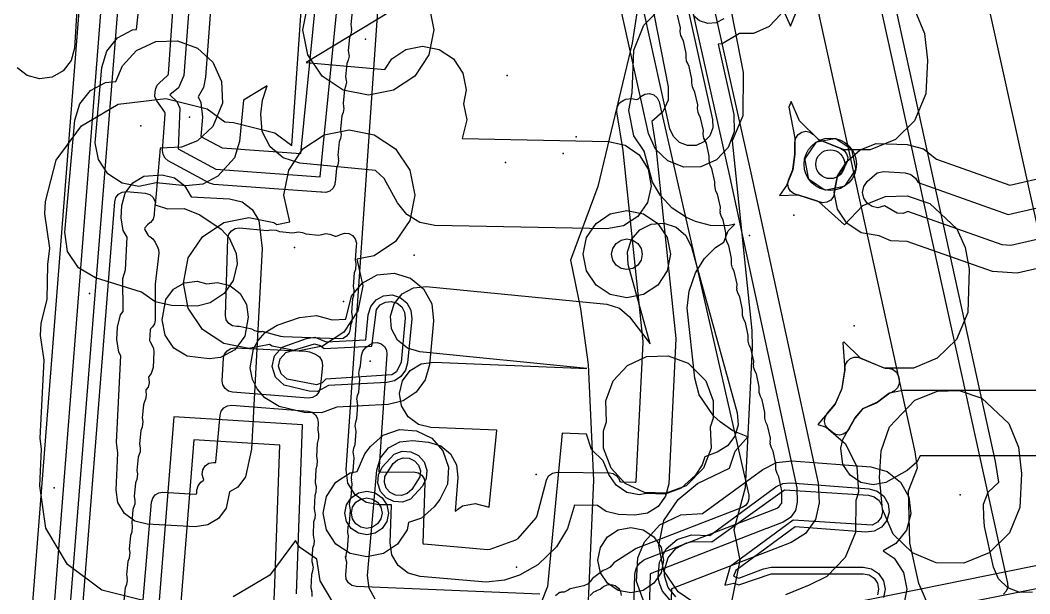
# Model space of a CAD drawing. Header units: metres. Extents: x 8738 to 9560, y -8972 to -7699.
# Drawn here: x 8875.03 to 8921.27, y -8347.42 to -8321.14 of the extents above; entities that cross this region are included whole.
import ezdxf

# ---------------------------------------------------------------- set-up
doc = ezdxf.new("R2010")
doc.units = ezdxf.units.M
for name, color, linetype in [('AI_GREENING_ALLOWED_ZONE', 4, 'Continuous'), ('AI_GREENING_EXCLUSIONS', 1, 'Continuous'), ('AI_GREENING_LAWN', 82, 'Continuous'), ('AI_GREENING_REJECTED', 6, 'Continuous'), ('AI_GREENING_SHRUBS', 92, 'Continuous')]:
    doc.layers.add(name, color=color, linetype=linetype)

# ---------------------------------------------------------------- blocks, each defined once
blk = doc.blocks.new('AI_SHRUB')
for radius in [1, 0.55]:
    blk.add_circle((0, 0), radius)

msp = doc.modelspace()

# ---------------------------------------------------------------- linework, layer by layer
at = {"layer": 'AI_GREENING_ALLOWED_ZONE'}
for points in [[(8910.515, -8326.734), (8910.553, -8326.544), (8910.66, -8326.383), (8910.821, -8326.274), (8911.011, -8326.235), (8911.202, -8326.271), (8911.364, -8326.377), (8911.563, -8326.571), (8911.644, -8326.624), (8912.617, -8327.016), (8912.77, -8327.114), (8912.879, -8327.26), (8912.928, -8327.436), (8912.91, -8327.617), (8912.829, -8327.781), (8912.496, -8328.223), (8912.451, -8328.323), (8912.32, -8328.985), (8912.32, -8329.01), (8912.276, -8329.214), (8912.154, -8329.382), (8911.975, -8329.486), (8911.768, -8329.508), (8911.57, -8329.444), (8911.543, -8329.428), (8910.686, -8329.157), (8910.616, -8329.147), (8910.446, -8329.09), (8910.306, -8328.977), (8910.216, -8328.821), (8910.186, -8328.644), (8910.221, -8328.467), (8910.398, -8328.022), (8910.413, -8327.966), (8910.512, -8327.298), (8910.514, -8327.262), (8910.515, -8326.734)], [(8912.037, -8339.866), (8911.919, -8339.713), (8911.867, -8339.527), (8911.89, -8339.335), (8911.984, -8339.166), (8912.328, -8338.759), (8912.367, -8338.698), (8912.653, -8338.041), (8912.671, -8337.981), (8912.8, -8337.185), (8912.803, -8337.134), (8912.802, -8337.096), (8912.827, -8336.915), (8912.915, -8336.756), (8913.055, -8336.639), (8913.227, -8336.58), (8913.409, -8336.586), (8913.513, -8336.63), (8913.514, -8336.626), (8914.552, -8337.06), (8914.647, -8337.079), (8914.767, -8337.079), (8914.985, -8337.129), (8915.16, -8337.27), (8915.256, -8337.472), (8915.285, -8337.605), (8915.288, -8337.802), (8915.215, -8337.986), (8915.076, -8338.126), (8914.965, -8338.173), (8914.966, -8338.176), (8914.817, -8338.241), (8914.287, -8338.633), (8914.193, -8338.687), (8913.685, -8338.912), (8913.599, -8338.977), (8913.271, -8339.357), (8913.24, -8339.403), (8912.987, -8339.88), (8912.876, -8340.02), (8912.722, -8340.113), (8912.546, -8340.145), (8912.37, -8340.114), (8912.216, -8340.022), (8912.037, -8339.866)]]:
    msp.add_lwpolyline(points, close=True, dxfattribs=at)
at = {"layer": 'AI_GREENING_EXCLUSIONS'}
for points in [[(8893.815, -8319.634), (8888.122, -8323.08), (8891.727, -8323.399), (8892.048, -8322.919), (8892.697, -8322.485), (8893.462, -8322.333), (8894.227, -8322.485), (8894.876, -8322.919), (8895.31, -8323.568), (8895.462, -8324.333), (8895.335, -8324.973), (8895.482, -8325.713), (8895.269, -8326.569), (8901.975, -8326.701), (8902.737, -8326.868), (8903.378, -8327.315), (8903.798, -8327.972), (8903.935, -8328.74), (8903.768, -8329.502), (8903.322, -8330.143), (8902.664, -8330.563), (8901.896, -8330.7), (8894.026, -8330.545), (8893.342, -8330.41), (8892.746, -8330.049), (8892.311, -8329.505), (8891.706, -8328.399), (8891.31, -8328.029), (8887.84, -8327.686), (8887.083, -8327.453), (8886.476, -8326.945), (8886.113, -8326.241), (8886.052, -8325.452), (8886.131, -8324.808), (8886.344, -8324.156), (8885.261, -8324.811), (8885.076, -8326.707), (8884.849, -8327.454), (8884.081, -8328.282), (8883.393, -8328.65), (8882.617, -8328.727), (8881.253, -8328.594), (8880.464, -8328.762), (8879.699, -8328.61), (8879.05, -8328.176), (8878.616, -8327.527), (8878.464, -8326.762), (8878.768, -8323.307), (8878.994, -8322.56), (8879.489, -8321.957), (8880.177, -8321.588), (8880.36, -8321.57), (8886.433, -8265.355)], [(8907.354, -8265.601), (8911.319, -8284.102), (8924.314, -8342.789)], [(8921.395, -8347.341), (8920.809, -8347.354), (8920.263, -8347.141), (8919.84, -8346.735), (8919.605, -8346.198), (8919.197, -8344.338), (8919.165, -8343.897), (8919.153, -8343.312), (8919.367, -8342.767), (8919.851, -8342.31), (8919.69, -8341.353), (8903.61, -8268.057)], [(8922.152, -8350.759), (8920.199, -8350.8), (8918.379, -8350.091), (8916.97, -8348.738), (8916.187, -8346.948), (8915.779, -8345.088), (8915.708, -8342.696), (8916.12, -8341.644), (8916.012, -8340.921), (8900.71, -8271.172)], [(8894.747, -8276.573), (8899.228, -8294.77), (8903.82, -8311.806), (8907.525, -8328.355), (8910.595, -8342.558), (8910.62, -8343.226), (8910.535, -8343.607), (8910.31, -8343.926), (8909.981, -8344.135), (8909.22, -8344.425), (8909.206, -8344.434), (8903.888, -8346.497), (8903.754, -8350.97), (8911.179, -8349.246), (8923.784, -8346.73)], [(8895.718, -8276.331), (8900.198, -8294.528), (8904.786, -8311.548), (8908.5, -8328.129), (8911.573, -8342.347), (8911.62, -8343.25), (8911.449, -8344.012), (8911, -8344.65), (8910.341, -8345.068), (8904.859, -8347.184), (8904.788, -8349.701), (8911.005, -8348.261), (8924.471, -8345.525)], [(8906.554, -8278.047), (8905.726, -8284.096), (8905.054, -8287.047), (8903.556, -8291.87), (8903.975, -8293.895), (8904.354, -8296.796), (8904.559, -8301.745), (8904.315, -8307.277), (8904.216, -8307.989), (8903.641, -8310.47), (8903.904, -8313.412), (8903.472, -8319.503), (8903.053, -8322.193), (8901.486, -8328.757), (8900.235, -8332.133), (8900.697, -8334.363), (8901.044, -8336.91), (8901.281, -8342.213), (8901.037, -8347.745)], [(8877.909, -8316.112), (8877.513, -8322.429), (8877.363, -8322.995), (8877.008, -8323.46), (8876.502, -8323.754), (8875.922, -8323.832), (8875.357, -8323.682), (8874.891, -8323.328)], [(8882.946, -8318.189), (8882.522, -8323.673), (8882.282, -8324.25), (8881.881, -8324.564), (8882.204, -8324.865), (8882.348, -8325.174), (8882.263, -8327.036), (8883.999, -8327.972), (8888.775, -8328.316), (8889.982, -8316.222)], [(8883.946, -8318.003), (8883.519, -8323.75), (8883.424, -8324.225), (8883.191, -8324.651), (8883.313, -8324.912), (8883.377, -8325.591), (8883.31, -8326.465), (8884.284, -8326.99), (8887.884, -8327.25), (8888.987, -8316.122)], [(8875.071, -8354.632), (8877.961, -8317.804)], [(8876.067, -8354.723), (8878.958, -8317.881)], [(8905.369, -8319.488), (8906.742, -8325.688), (8906.751, -8326.078), (8906.609, -8326.441), (8906.339, -8326.723), (8905.982, -8326.88), (8905.592, -8326.889), (8905.228, -8326.747), (8904.947, -8326.477), (8904.79, -8326.12), (8903.175, -8318.832)], [(8880.661, -8347.729), (8878.77, -8347.249), (8877.206, -8346.082), (8876.209, -8344.406), (8875.928, -8342.475), (8876.015, -8340.8), (8875.942, -8340.293), (8876.128, -8336.714), (8875.965, -8335.591), (8875.995, -8335.021), (8876.269, -8333.943), (8876.298, -8332.333), (8876.396, -8331.589), (8876.167, -8330.014), (8876.197, -8329.445), (8876.676, -8327.554), (8876.676, -8327.554), (8877.843, -8325.99), (8879.52, -8324.993), (8881.71, -8324.726), (8883.601, -8325.205), (8884.402, -8325.804), (8884.807, -8325.825), (8886.698, -8326.304), (8887.473, -8326.883), (8887.99, -8319.367)], [(8909.869, -8320.873), (8909.327, -8321.435), (8908.612, -8321.747), (8907.974, -8321.758), (8907.181, -8322.228), (8907.003, -8322.242), (8907.719, -8325.471), (8907.735, -8326.251), (8907.453, -8326.979), (8906.913, -8327.542), (8906.198, -8327.856), (8905.418, -8327.873), (8904.691, -8327.59), (8904.127, -8327.051), (8903.813, -8326.336), (8902.297, -8319.492)], [(8907.336, -8319.394), (8908.142, -8323.536), (8908.126, -8325.523), (8907.631, -8326.668), (8908.539, -8335.363), (8908.559, -8336.139), (8908.228, -8342.567), (8907.718, -8344.495), (8907.993, -8345.877), (8907.612, -8347.79)], [(8903.9, -8320.062), (8904.706, -8324.204), (8904.706, -8324.204), (8904.702, -8324.801), (8904.465, -8325.348), (8903.953, -8325.79), (8904.143, -8326.964), (8905.058, -8335.726), (8904.733, -8342.387), (8904.592, -8342.949), (8904.249, -8343.415), (8903.755, -8343.717), (8903.183, -8343.809), (8902.436, -8343.783), (8901.866, -8343.649), (8901.476, -8343.369), (8900.418, -8343.353), (8900.097, -8344.431), (8899.593, -8345.27), (8898.746, -8346.092), (8897.893, -8346.571), (8897.206, -8346.79), (8896.375, -8346.881), (8893.345, -8346.625), (8892.799, -8346.471), (8892.349, -8346.125), (8892.06, -8345.637), (8891.973, -8345.077), (8892.035, -8343.344), (8891.474, -8343.35), (8890.871, -8343.231), (8890.366, -8342.88), (8890.045, -8342.356), (8889.96, -8341.747), (8891.481, -8319.607)], [(8906.134, -8347.984), (8905.161, -8347.333), (8904.51, -8346.36), (8904.282, -8345.212), (8904.51, -8344.064), (8905.161, -8343.091), (8906.051, -8342.362), (8907.516, -8341.658), (8907.773, -8340.892), (8908.349, -8340.232), (8907.673, -8339.958), (8907.086, -8339.544), (8906.776, -8339.27), (8906.125, -8338.297), (8905.933, -8337.538), (8905.571, -8334.336), (8905.664, -8333.549), (8905.964, -8332.717), (8906.367, -8332.061), (8906.878, -8331.549), (8907.253, -8331.314), (8907.462, -8330.8), (8907.756, -8330.49), (8907.434, -8330.557), (8906.644, -8330.542), (8905.953, -8330.368), (8905.543, -8330.176), (8904.884, -8329.748), (8904.349, -8329.18), (8903.988, -8328.559), (8903.607, -8327.149), (8903.129, -8326.434), (8902.901, -8325.286), (8903.063, -8324.473), (8903.13, -8322.521), (8903.597, -8321.37), (8904.445, -8320.504)], [(8907.257, -8321.088), (8906.909, -8321.265), (8906.52, -8321.296), (8906.149, -8321.176), (8905.852, -8320.922)], [(8916.005, -8320.681), (8916.452, -8321.757), (8916.585, -8322.973), (8916.508, -8324.518), (8915.993, -8325.75), (8915.116, -8326.605), (8913.951, -8327.075), (8912.763, -8327.075), (8911.598, -8326.605), (8910.721, -8325.75), (8910.337, -8324.874), (8910.231, -8325.128), (8910.515, -8326.549), (8910.514, -8327.28), (8910.409, -8327.995), (8910.123, -8328.716), (8909.806, -8329.167), (8910.646, -8329.144), (8911.595, -8329.444), (8912.776, -8330.518), (8912.776, -8330.518), (8913.623, -8329.625), (8914.653, -8329.218), (8915.647, -8329.191), (8916.697, -8329.543), (8917.921, -8330.702), (8918.307, -8331.558), (8918.489, -8332.547), (8918.424, -8334.539), (8917.909, -8335.771), (8917.032, -8336.626), (8915.948, -8337.079), (8914.598, -8337.079), (8913.514, -8336.626), (8912.749, -8335.882), (8912.706, -8335.925), (8912.804, -8337.159), (8912.666, -8338.012), (8912.352, -8338.731), (8911.567, -8339.658), (8911.944, -8339.784), (8912.826, -8340.554), (8913.347, -8341.602), (8913.427, -8342.77), (8913.307, -8343.139), (8913.283, -8344.611), (8912.816, -8345.762), (8911.968, -8346.628), (8911.167, -8347.019), (8910.083, -8347.472)], [(8909.969, -8320.674), (8910.309, -8321.422), (8910.547, -8320.827)], [(8928.397, -8330.954), (8920.683, -8332.724), (8919.567, -8332.66), (8915.658, -8331.274), (8914.906, -8331.257), (8914.906, -8331.257), (8914.371, -8331.021), (8913.545, -8330.881), (8912.896, -8330.447), (8912.462, -8329.798), (8912.31, -8329.033), (8912.462, -8328.268), (8912.896, -8327.619), (8913.503, -8327.08), (8914.23, -8326.798), (8915.647, -8326.838), (8916.4, -8327.043), (8916.995, -8327.504), (8920.355, -8328.695), (8927.502, -8327.055)], [(8928.106, -8329.687), (8920.392, -8331.457), (8920.001, -8331.435), (8915.689, -8329.906), (8915.462, -8329.994), (8915.189, -8329.988), (8915.189, -8329.988), (8914.618, -8329.653), (8914.31, -8329.733), (8914.042, -8329.68), (8913.815, -8329.528), (8913.663, -8329.301), (8913.61, -8329.033), (8913.663, -8328.765), (8913.815, -8328.538), (8914.275, -8328.136), (8914.576, -8328.068), (8915.557, -8328.135), (8915.82, -8328.207), (8916.036, -8328.374), (8916.157, -8328.586), (8920.277, -8330.047), (8927.793, -8328.322)], [(8891.284, -8347.668), (8891.007, -8347.158), (8890.944, -8346.58), (8891.365, -8341.755), (8891.53, -8341.189), (8891.901, -8340.731), (8892.42, -8340.451), (8893.006, -8340.393), (8893.735, -8340.465), (8894.291, -8340.633), (8894.742, -8341), (8895.019, -8341.51), (8895.082, -8342.088), (8894.948, -8343.626), (8895.293, -8343.395), (8895.867, -8343.281), (8896.513, -8343.443), (8896.854, -8339.93), (8893.841, -8339.8), (8893.273, -8339.661), (8892.801, -8339.315), (8892.497, -8338.815), (8892.407, -8338.237), (8892.546, -8337.668), (8892.892, -8337.196), (8893.392, -8336.892), (8893.971, -8336.803), (8900.979, -8337.105), (8893.331, -8336.334), (8892.77, -8336.165), (8892.318, -8335.794), (8892.041, -8335.278), (8891.984, -8334.695), (8892.153, -8334.135), (8892.524, -8333.682), (8893.04, -8333.406), (8893.622, -8333.348), (8901.897, -8334.156), (8902.478, -8334.337), (8902.94, -8334.734), (8903.884, -8335.961), (8902.883, -8332.332), (8902.841, -8331.749), (8903.025, -8331.193), (8903.407, -8330.75), (8903.93, -8330.487), (8904.514, -8330.445), (8905.07, -8330.629), (8905.513, -8331.012), (8905.775, -8331.535), (8907.868, -8339.123), (8907.915, -8339.674), (8907.759, -8340.204), (8907.421, -8340.641), (8906.948, -8340.927), (8906.38, -8341.14), (8906.258, -8341.515), (8905.937, -8342.004), (8905.304, -8342.577), (8904.566, -8342.847), (8903.704, -8342.823), (8903.382, -8342.887), (8902.808, -8342.773), (8902.321, -8342.448), (8901.996, -8341.961), (8901.725, -8341.334), (8901.2, -8340.802), (8900.963, -8340.108), (8899.855, -8340.06), (8899.174, -8347.079), (8898.895, -8347.815)], [(8922.967, -8341.095), (8916.245, -8341.095), (8916.093, -8341.396), (8915.649, -8341.777), (8914.672, -8342.316), (8914.097, -8342.43), (8913.523, -8342.315), (8913.037, -8341.99), (8912.712, -8341.503), (8912.609, -8340.747), (8912.713, -8340.355), (8913.253, -8339.378), (8913.635, -8338.935), (8914.243, -8338.665), (8914.243, -8338.665), (8914.861, -8338.209), (8915.435, -8338.095), (8922.967, -8338.095)], [(8887.684, -8347.422), (8887.966, -8339.676), (8882.065, -8339.308), (8880.739, -8355.944)], [(8886.269, -8355.592), (8886.684, -8347.378), (8886.922, -8340.613), (8882.984, -8340.368), (8881.736, -8356.024)], [(8903.625, -8347.863), (8903.264, -8346.849), (8903.323, -8345.765), (8903.625, -8345.043), (8904.326, -8344.264), (8905.287, -8343.802), (8906.287, -8343.742), (8909.041, -8341.717), (8909.675, -8341.405), (8910.378, -8341.334), (8910.378, -8341.334), (8913.984, -8341.609), (8914.736, -8341.819), (8915.35, -8342.301), (8915.733, -8342.981), (8915.826, -8343.755), (8915.616, -8344.507), (8915.135, -8345.121), (8914.55, -8345.45), (8915.053, -8345.787), (8915.487, -8346.435), (8915.639, -8347.201), (8915.487, -8347.966)], [(8904.885, -8347.813), (8904.455, -8347.304), (8904.304, -8346.943), (8904.245, -8346.651), (8904.304, -8345.963), (8904.615, -8345.364), (8904.615, -8345.364), (8905.124, -8344.933), (8905.777, -8344.723), (8906.617, -8344.74), (8909.634, -8342.522), (8909.951, -8342.367), (8910.302, -8342.331), (8913.908, -8342.606), (8914.284, -8342.711), (8914.591, -8342.952), (8914.782, -8343.292), (8914.829, -8343.679), (8914.724, -8344.055), (8914.483, -8344.362), (8914.143, -8344.554), (8913.756, -8344.6), (8910.52, -8344.353), (8907.802, -8346.351), (8907.705, -8346.609), (8907.939, -8346.698), (8909.069, -8346.267), (8909.425, -8346.201), (8913.639, -8346.201), (8914.022, -8346.277), (8914.346, -8346.494), (8914.563, -8346.818), (8914.639, -8347.201), (8914.563, -8347.584)], [(8905.053, -8347.564), (8904.703, -8347.136), (8904.539, -8346.592), (8904.539, -8346.592), (8904.539, -8346.315), (8904.703, -8345.77), (8905.053, -8345.342), (8905.544, -8345.076), (8905.836, -8345.017), (8906.712, -8345.042), (8910.033, -8342.655), (8913.885, -8342.905), (8914.148, -8342.979), (8914.363, -8343.147), (8914.497, -8343.385), (8914.53, -8343.657), (8914.457, -8343.92), (8914.288, -8344.134), (8914.05, -8344.269), (8910.432, -8344.046), (8907.541, -8346.17), (8907.297, -8347.015), (8907.721, -8346.931), (8907.95, -8347.014), (8909.425, -8346.501), (8913.639, -8346.501), (8913.907, -8346.554), (8914.134, -8346.706), (8914.286, -8346.933), (8914.339, -8347.201), (8914.286, -8347.469)], [(8889.73, -8348.447), (8888.766, -8346.82), (8888.612, -8345.833), (8887.822, -8345.283), (8887.637, -8344.982), (8886.465, -8346.565), (8884.789, -8347.563)]]:
    msp.add_lwpolyline(points, dxfattribs=at)
for points in [[(8889.831, -8324.355), (8888.857, -8323.704), (8888.207, -8322.731), (8887.979, -8321.583), (8888.207, -8320.435), (8888.857, -8319.462), (8889.831, -8318.811), (8890.979, -8318.583), (8892.127, -8318.811), (8893.1, -8319.462), (8893.75, -8320.435), (8893.979, -8321.583), (8893.75, -8322.731), (8893.1, -8323.704), (8892.127, -8324.355), (8890.979, -8324.583), (8889.831, -8324.355)], [(8877.704, -8332.492), (8877.205, -8331.746), (8877.082, -8330.856), (8877.541, -8325.728), (8877.761, -8324.979), (8878.251, -8324.371), (8878.936, -8323.998), (8879.42, -8323.946), (8879.718, -8323.233), (8880.365, -8322.534), (8881.247, -8322.125), (8882.233, -8322.086), (8883.15, -8322.427), (8883.849, -8323.074), (8884.258, -8323.956), (8884.297, -8324.942), (8883.849, -8326.018), (8883.15, -8326.665), (8882.427, -8326.967), (8881.443, -8327.006), (8881.21, -8329.606), (8881.786, -8329.785), (8882.538, -8329.773), (8883.264, -8330.061), (8884.244, -8330.711), (8884.609, -8331.11), (8884.919, -8331.826), (8884.963, -8332.31), (8884.787, -8333.07), (8884.378, -8333.662), (8883.729, -8334.095), (8883.144, -8334.239), (8881.968, -8334.217), (8881.207, -8334.041), (8880.596, -8333.604), (8878.479, -8332.944), (8877.704, -8332.492)], [(8891.251, -8326.394), (8892.225, -8327.044), (8892.875, -8328.018), (8893.103, -8329.166), (8892.875, -8330.314), (8892.225, -8331.287), (8891.251, -8331.937), (8890.455, -8332.096), (8890.727, -8333.31), (8890.499, -8334.459), (8889.849, -8335.432), (8888.876, -8336.082), (8887.727, -8336.31), (8886.579, -8336.082), (8886.451, -8335.996), (8885.505, -8336.184), (8884.357, -8335.956), (8883.383, -8335.305), (8882.733, -8334.332), (8882.505, -8333.184), (8882.733, -8332.036), (8883.383, -8331.063), (8884.357, -8330.412), (8885.505, -8330.184), (8886.653, -8330.412), (8886.782, -8330.499), (8887.376, -8330.38), (8887.103, -8329.166), (8887.332, -8328.018), (8887.982, -8327.044), (8888.955, -8326.394), (8890.103, -8326.166), (8891.251, -8326.394)], [(8879.929, -8331.083), (8879.746, -8330.776), (8879.662, -8330.196), (8879.692, -8329.627), (8879.836, -8329.06), (8880.186, -8328.591), (8880.689, -8328.292), (8881.528, -8328.221), (8882.095, -8328.365), (8882.564, -8328.715), (8882.865, -8329.228), (8884.625, -8329.32), (8885.192, -8329.464), (8885.661, -8329.814), (8885.961, -8330.317), (8886.108, -8331.6), (8885.629, -8340.798), (8885.348, -8342.059), (8884.998, -8342.528), (8884.626, -8342.75), (8884.472, -8343.495), (8884.122, -8343.964), (8883.619, -8344.264), (8883.04, -8344.348), (8880.843, -8344.233), (8880.276, -8344.089), (8879.807, -8343.739), (8879.507, -8343.236), (8879.423, -8342.657), (8879.511, -8340.982), (8879.437, -8340.475), (8879.643, -8336.518), (8879.545, -8336.352), (8879.461, -8335.773), (8879.49, -8335.204), (8879.634, -8334.636), (8879.75, -8334.482), (8879.739, -8332.973), (8879.849, -8332.582), (8879.929, -8331.083)], [(8904.231, -8330.45), (8904.665, -8331.099), (8904.817, -8331.864), (8904.665, -8332.629), (8904.231, -8333.278), (8903.582, -8333.712), (8902.817, -8333.864), (8902.052, -8333.712), (8901.403, -8333.278), (8900.969, -8332.629), (8900.817, -8331.864), (8900.969, -8331.099), (8901.403, -8330.45), (8902.052, -8330.016), (8902.817, -8329.864), (8903.582, -8330.016), (8904.231, -8330.45)], [(8903.312, -8331.369), (8903.464, -8331.596), (8903.517, -8331.864), (8903.464, -8332.132), (8903.312, -8332.359), (8903.085, -8332.511), (8902.817, -8332.564), (8902.549, -8332.511), (8902.322, -8332.359), (8902.17, -8332.132), (8902.117, -8331.864), (8902.17, -8331.596), (8902.322, -8331.369), (8902.549, -8331.217), (8902.817, -8331.164), (8903.085, -8331.217), (8903.312, -8331.369)], [(8886.258, -8335.451), (8886.804, -8335.113), (8887.821, -8334.768), (8888.596, -8334.67), (8889.321, -8334.868), (8889.949, -8334.836), (8890.2, -8333.792), (8890.692, -8333.186), (8891.378, -8332.815), (8892.155, -8332.735), (8892.902, -8332.958), (8893.508, -8333.45), (8893.879, -8334.137), (8893.959, -8334.913), (8893.77, -8336.931), (8893.58, -8337.614), (8893.163, -8338.188), (8892.572, -8338.58), (8891.882, -8338.742), (8889.527, -8338.863), (8888.825, -8339.134), (8888.045, -8339.116), (8886.9, -8338.846), (8886.23, -8338.446), (8885.881, -8338.033), (8885.672, -8337.595), (8885.572, -8337.064), (8885.721, -8336.196), (8885.932, -8335.812), (8886.258, -8335.451)], [(8881.701, -8333.938), (8882.055, -8333.472), (8882.561, -8333.177), (8883.141, -8333.099), (8883.588, -8333.217), (8884.069, -8333.152), (8884.635, -8333.301), (8885.1, -8333.656), (8885.395, -8334.162), (8885.473, -8334.742), (8885.314, -8335.621), (8884.862, -8336.24), (8884.209, -8336.593), (8883.685, -8336.649), (8882.686, -8336.531), (8882.071, -8336.161), (8881.665, -8335.571), (8881.531, -8334.869), (8881.701, -8333.938)], [(8890.864, -8335.79), (8890.972, -8334.633), (8891.084, -8334.259), (8891.33, -8333.956), (8891.673, -8333.771), (8892.061, -8333.73), (8892.435, -8333.842), (8892.738, -8334.088), (8892.923, -8334.431), (8892.964, -8334.819), (8892.774, -8336.838), (8892.679, -8337.179), (8892.471, -8337.466), (8892.175, -8337.662), (8891.83, -8337.743), (8889.151, -8337.881), (8888.653, -8338.149), (8888.263, -8338.14), (8887.122, -8337.856), (8886.725, -8337.497), (8886.57, -8337.012), (8886.674, -8336.514), (8887.033, -8336.117), (8888.138, -8335.717), (8888.525, -8335.668), (8889.048, -8335.884), (8890.864, -8335.79)], [(8891.349, -8334.399), (8891.521, -8334.187), (8891.762, -8334.057), (8892.033, -8334.029), (8892.295, -8334.107), (8892.507, -8334.28), (8892.637, -8334.52), (8892.665, -8334.791), (8892.476, -8336.81), (8892.263, -8337.25), (8892.056, -8337.387), (8889.033, -8337.587), (8888.856, -8337.755), (8888.601, -8337.854), (8887.256, -8337.587), (8886.978, -8337.336), (8886.87, -8336.997), (8886.943, -8336.648), (8887.194, -8336.37), (8888.504, -8335.967), (8888.768, -8336.039), (8888.961, -8336.188), (8891.138, -8336.076), (8891.349, -8334.399)], [(8902.191, -8337.66), (8902.838, -8336.961), (8903.72, -8336.552), (8904.706, -8336.513), (8905.623, -8336.854), (8906.429, -8337.66), (8906.77, -8338.577), (8906.77, -8339.369), (8906.638, -8339.785), (8906.672, -8340.746), (8906.331, -8341.663), (8905.525, -8342.469), (8904.608, -8342.81), (8903.622, -8342.771), (8902.74, -8342.362), (8902.093, -8341.663), (8901.752, -8340.746), (8901.752, -8339.954), (8901.884, -8339.538), (8901.85, -8338.577), (8902.191, -8337.66)], [(8919.079, -8338.463), (8920.303, -8339.621), (8920.749, -8340.697), (8920.882, -8341.913), (8920.805, -8343.458), (8920.335, -8344.623), (8919.413, -8345.545), (8918.248, -8346.015), (8916.979, -8345.999), (8915.895, -8345.545), (8915.018, -8344.69), (8914.52, -8343.54), (8914.387, -8342.086), (8914.456, -8340.864), (8914.844, -8339.766), (8916.005, -8338.545), (8917.034, -8338.137), (8918.029, -8338.111), (8919.079, -8338.463)], [(8894.394, -8340.876), (8894.647, -8341.615), (8894.598, -8342.394), (8894.255, -8343.094), (8893.994, -8343.436), (8893.409, -8343.952), (8892.818, -8344.155), (8892.752, -8344.488), (8892.318, -8345.137), (8891.669, -8345.571), (8890.904, -8345.723), (8890.139, -8345.571), (8889.49, -8345.137), (8889.056, -8344.488), (8888.904, -8343.723), (8889.056, -8342.958), (8889.49, -8342.309), (8890.139, -8341.875), (8890.464, -8341.81), (8890.814, -8341.01), (8891.075, -8340.668), (8891.66, -8340.152), (8892.398, -8339.899), (8893.177, -8339.948), (8893.878, -8340.291), (8894.394, -8340.876)], [(8892.921, -8340.915), (8893.271, -8341.086), (8893.529, -8341.379), (8893.656, -8341.748), (8893.631, -8342.137), (8893.46, -8342.488), (8892.906, -8343.088), (8892.537, -8343.214), (8892.148, -8343.19), (8891.797, -8343.018), (8891.539, -8342.725), (8891.413, -8342.356), (8891.437, -8341.967), (8891.609, -8341.616), (8892.162, -8341.017), (8892.532, -8340.89), (8892.921, -8340.915)], [(8893.089, -8341.325), (8893.27, -8341.53), (8893.359, -8341.788), (8893.341, -8342.061), (8892.961, -8342.648), (8892.756, -8342.828), (8892.497, -8342.917), (8892.225, -8342.9), (8891.979, -8342.78), (8891.799, -8342.575), (8891.71, -8342.316), (8891.727, -8342.044), (8892.108, -8341.457), (8892.313, -8341.276), (8892.572, -8341.187), (8892.844, -8341.205), (8893.089, -8341.325)], [(8890.904, -8344.723), (8890.521, -8344.647), (8890.197, -8344.43), (8889.98, -8344.106), (8889.904, -8343.723), (8889.98, -8343.34), (8890.197, -8343.016), (8890.521, -8342.799), (8890.904, -8342.723), (8891.287, -8342.799), (8891.611, -8343.016), (8891.828, -8343.34), (8891.904, -8343.723), (8891.828, -8344.106), (8891.611, -8344.43), (8891.287, -8344.647), (8890.904, -8344.723)], [(8890.636, -8344.37), (8890.409, -8344.218), (8890.257, -8343.991), (8890.204, -8343.723), (8890.257, -8343.455), (8890.409, -8343.228), (8890.636, -8343.076), (8890.904, -8343.023), (8891.172, -8343.076), (8891.399, -8343.228), (8891.551, -8343.455), (8891.604, -8343.723), (8891.551, -8343.991), (8891.399, -8344.218), (8891.172, -8344.37), (8890.904, -8344.423), (8890.636, -8344.37)], [(8904.054, -8346.938), (8903.567, -8347.263), (8902.993, -8347.377), (8902.419, -8347.263), (8901.932, -8346.938), (8901.607, -8346.451), (8901.493, -8345.877), (8901.607, -8345.303), (8901.932, -8344.816), (8902.419, -8344.491), (8902.993, -8344.377), (8903.567, -8344.491), (8904.054, -8344.816), (8904.379, -8345.303), (8904.493, -8345.877), (8904.379, -8346.451), (8904.054, -8346.938)]]:
    msp.add_lwpolyline(points, close=True, dxfattribs=at)
at = {"layer": 'AI_GREENING_LAWN'}
for points in [[(8901.755, -8263.042), (8920.251, -8346.934), (8920.256, -8347.123), (8920.191, -8347.3), (8920.065, -8347.441)], [(8879.728, -8317.629), (8876.765, -8354.773)], [(8890.236, -8320.744), (8890.175, -8321.342), (8890.201, -8321.522), (8890.195, -8321.523), (8890.21, -8321.599), (8890.176, -8321.786), (8890.116, -8321.94), (8890.056, -8322.537), (8890.082, -8322.718), (8890.076, -8322.719), (8890.091, -8322.794), (8890.057, -8322.981), (8889.997, -8323.135), (8889.936, -8323.733), (8889.963, -8323.914), (8889.956, -8323.915), (8889.972, -8323.99), (8889.938, -8324.177), (8889.878, -8324.331), (8889.817, -8324.929), (8889.844, -8325.109), (8889.837, -8325.11), (8889.853, -8325.186), (8889.818, -8325.373), (8889.759, -8325.526), (8889.698, -8326.124), (8889.724, -8326.305), (8889.718, -8326.306), (8889.733, -8326.381), (8889.699, -8326.568), (8889.639, -8326.722), (8889.578, -8327.32), (8889.605, -8327.501), (8889.599, -8327.502), (8889.614, -8327.577), (8889.58, -8327.764), (8889.52, -8327.918), (8889.453, -8328.577), (8889.447, -8328.577), (8889.443, -8328.663), (8889.361, -8328.839), (8889.218, -8328.969), (8889.037, -8329.036), (8888.843, -8329.029), (8888.804, -8329.02), (8883.906, -8328.667), (8883.704, -8328.609), (8881.815, -8327.59), (8881.668, -8327.47), (8881.576, -8327.303), (8881.554, -8327.113), (8881.677, -8325.442), (8881.673, -8325.401), (8881.656, -8325.363), (8881.286, -8324.84), (8881.203, -8324.643), (8881.21, -8324.429), (8881.251, -8324.267), (8881.309, -8324.128), (8881.406, -8324.013), (8881.784, -8323.68), (8881.812, -8323.644), (8881.824, -8323.599), (8882.227, -8317.869)], [(8903.045, -8351.206), (8903.176, -8346.564), (8903.2, -8346.425), (8903.261, -8346.235), (8903.327, -8346.102), (8903.43, -8345.995), (8903.572, -8345.883), (8903.7, -8345.811), (8909.692, -8343.495), (8909.797, -8343.417), (8909.888, -8343.3), (8909.906, -8343.266), (8909.913, -8343.227), (8909.916, -8342.762), (8909.91, -8342.708), (8909.769, -8342.056), (8909.692, -8341.909), (8909.637, -8341.728), (8909.644, -8341.651), (8909.638, -8341.651), (8909.643, -8341.469), (8909.515, -8340.879), (8909.438, -8340.733), (8909.383, -8340.551), (8909.39, -8340.475), (8909.383, -8340.475), (8909.389, -8340.292), (8909.261, -8339.703), (8909.184, -8339.557), (8909.129, -8339.375), (8909.135, -8339.298), (8909.129, -8339.298), (8909.135, -8339.115), (8909.006, -8338.526), (8908.929, -8338.38), (8908.874, -8338.198), (8908.881, -8338.122), (8908.875, -8338.122), (8908.881, -8337.939), (8908.752, -8337.35), (8908.675, -8337.204), (8908.62, -8337.022), (8908.627, -8336.945), (8908.62, -8336.945), (8908.626, -8336.762), (8908.498, -8336.173), (8908.421, -8336.027), (8908.366, -8335.845), (8908.372, -8335.769), (8908.366, -8335.768), (8908.372, -8335.586), (8908.243, -8334.997), (8908.166, -8334.851), (8908.111, -8334.669), (8908.118, -8334.592), (8908.112, -8334.592), (8908.118, -8334.409), (8907.989, -8333.82), (8907.912, -8333.674), (8907.857, -8333.492), (8907.864, -8333.416), (8907.857, -8333.415), (8907.863, -8333.233), (8907.735, -8332.644), (8907.658, -8332.497), (8907.603, -8332.316), (8907.61, -8332.239), (8907.603, -8332.239), (8907.609, -8332.056), (8907.48, -8331.467), (8907.403, -8331.321), (8907.348, -8331.139), (8907.355, -8331.063), (8907.349, -8331.062), (8907.355, -8330.88), (8907.226, -8330.291), (8907.149, -8330.144), (8907.094, -8329.962), (8907.101, -8329.886), (8907.094, -8329.886), (8907.1, -8329.703), (8906.972, -8329.114), (8906.897, -8328.972), (8906.84, -8328.712), (8906.849, -8328.549), (8906.713, -8327.937), (8906.637, -8327.795), (8906.579, -8327.533), (8906.587, -8327.373), (8906.456, -8326.784), (8906.374, -8326.621), (8906.38, -8326.618), (8906.342, -8326.552), (8906.315, -8326.364), (8906.324, -8326.199), (8906.193, -8325.61), (8906.111, -8325.447), (8906.117, -8325.444), (8906.079, -8325.377), (8906.052, -8325.189), (8906.061, -8325.024), (8905.93, -8324.435), (8905.848, -8324.272), (8905.854, -8324.269), (8905.816, -8324.202), (8905.79, -8324.014), (8905.798, -8323.849), (8905.668, -8323.261), (8905.585, -8323.097), (8905.591, -8323.094), (8905.553, -8323.028), (8905.527, -8322.84), (8905.535, -8322.675), (8905.405, -8322.086), (8905.323, -8321.923), (8905.328, -8321.92), (8905.29, -8321.853), (8905.264, -8321.665), (8905.272, -8321.5), (8905.142, -8320.911)], [(8898.833, -8347.437), (8890.42, -8347.089), (8890.227, -8347.042), (8890.068, -8346.923), (8889.968, -8346.751), (8889.942, -8346.554), (8889.985, -8345.963), (8889.953, -8345.806), (8889.972, -8345.539), (8890.026, -8345.387), (8890.07, -8344.763), (8890.038, -8344.605), (8890.058, -8344.338), (8890.111, -8344.187), (8890.156, -8343.585), (8890.124, -8343.405), (8890.13, -8343.404), (8890.113, -8343.33), (8890.142, -8343.142), (8890.197, -8342.986), (8890.241, -8342.385), (8890.21, -8342.205), (8890.216, -8342.204), (8890.198, -8342.129), (8890.227, -8341.941), (8890.283, -8341.786), (8890.327, -8341.184), (8890.295, -8341.004), (8890.302, -8341.003), (8890.284, -8340.928), (8890.313, -8340.74), (8890.369, -8340.585), (8890.413, -8339.983), (8890.413, -8339.983), (8890.381, -8339.804), (8890.387, -8339.802), (8890.37, -8339.728), (8890.399, -8339.54), (8890.454, -8339.384), (8890.498, -8338.783), (8890.467, -8338.603), (8890.473, -8338.602), (8890.456, -8338.527), (8890.484, -8338.339), (8890.54, -8338.184), (8890.584, -8337.582), (8890.552, -8337.402), (8890.559, -8337.401), (8890.541, -8337.327), (8890.57, -8337.139), (8890.625, -8336.982), (8890.658, -8336.507), (8890.718, -8336.304), (8890.855, -8336.143), (8891.028, -8336.013), (8891.198, -8335.929), (8891.386, -8335.914), (8891.567, -8335.971), (8891.714, -8336.091), (8891.805, -8336.257), (8891.828, -8336.445), (8891.461, -8341.799), (8891.466, -8341.841), (8891.509, -8341.85), (8893.066, -8341.832), (8893.263, -8341.87), (8893.429, -8341.982), (8893.538, -8342.151), (8893.571, -8342.349), (8893.474, -8345.082), (8893.48, -8345.123), (8893.519, -8345.134), (8896.449, -8345.382), (8896.552, -8345.369), (8897.737, -8344.952), (8897.841, -8344.881), (8898.66, -8343.935), (8898.712, -8343.835), (8899.132, -8342.215), (8899.233, -8342.019), (8899.408, -8341.886), (8899.624, -8341.84), (8902.013, -8341.877), (8902.184, -8341.909), (8902.333, -8341.998), (8902.442, -8342.133), (8902.49, -8342.27), (8902.494, -8342.276), (8902.537, -8342.286), (8903.186, -8342.308), (8903.227, -8342.302), (8903.237, -8342.261), (8903.565, -8335.902), (8903.564, -8335.863), (8902.652, -8327.127), (8902.65, -8327.112), (8902.361, -8325.347), (8902.375, -8325.123), (8902.486, -8324.928), (8902.671, -8324.801), (8902.762, -8324.765), (8903.021, -8324.736), (8903.255, -8324.772), (8903.308, -8324.768), (8903.353, -8324.741), (8903.461, -8324.638), (8903.64, -8324.528), (8903.847, -8324.501), (8904.048, -8324.561), (8904.206, -8324.698), (8904.294, -8324.888), (8908.4, -8342.893), (8908.408, -8343.07), (8908.354, -8343.239), (8908.244, -8343.378), (8908.093, -8343.47), (8903.239, -8345.348), (8903.193, -8345.371), (8902.226, -8345.996), (8902.091, -8346.15), (8902.087, -8346.146), (8902.051, -8346.196), (8901.89, -8346.296), (8901.735, -8346.356), (8901.249, -8346.715), (8901.135, -8346.851), (8901.132, -8346.847), (8901.045, -8346.954), (8900.844, -8347.048), (8900.221, -8347.185), (8900.186, -8347.199), (8900.131, -8347.244), (8899.948, -8347.338), (8899.81, -8347.346), (8899.81, -8347.353), (8899.73, -8347.355), (8899.7, -8347.379), (8899.693, -8347.386), (8899.541, -8347.505)], [(8877.39, -8354.572), (8879.367, -8329.458), (8879.42, -8329.27), (8879.54, -8329.117), (8879.71, -8329.021), (8879.904, -8328.998), (8880.759, -8329.064), (8880.965, -8329.127), (8881.126, -8329.271), (8881.211, -8329.47), (8881.205, -8329.686), (8881.187, -8329.755), (8881.171, -8330.059), (8881.12, -8330.256), (8880.994, -8330.416), (8880.969, -8330.429), (8880.969, -8330.429), (8880.862, -8330.517), (8880.746, -8330.658), (8880.725, -8330.698), (8880.74, -8330.741), (8880.896, -8331.001), (8880.927, -8331.035), (8880.965, -8331.054), (8881.113, -8331.162), (8881.212, -8331.316), (8881.239, -8331.383), (8881.306, -8331.488), (8881.37, -8331.644), (8881.38, -8331.813), (8881.216, -8333.234), (8881.214, -8333.262), (8881.21, -8334.878), (8881.181, -8335.046), (8881.096, -8335.195), (8881.01, -8335.268), (8880.997, -8335.286), (8880.986, -8335.331), (8880.96, -8335.813), (8880.964, -8335.85), (8880.978, -8335.883), (8881.081, -8336.048), (8881.14, -8336.187), (8881.155, -8336.338), (8881.117, -8337.06), (8881.025, -8337.324), (8880.919, -8337.472), (8880.902, -8337.507), (8880.92, -8337.586), (8880.917, -8337.587), (8880.945, -8337.748), (8880.892, -8337.953), (8880.794, -8338.075), (8880.783, -8338.096), (8880.78, -8338.145), (8880.8, -8338.285), (8880.794, -8338.463), (8880.725, -8338.629), (8880.711, -8338.65), (8880.673, -8338.76), (8880.615, -8339.365), (8880.642, -8339.523), (8880.616, -8339.79), (8880.558, -8339.94), (8880.496, -8340.565), (8880.524, -8340.729), (8880.521, -8340.918), (8880.491, -8340.989), (8880.497, -8340.991), (8880.436, -8341.163), (8880.377, -8341.766), (8880.405, -8341.923), (8880.378, -8342.19), (8880.32, -8342.34), (8880.259, -8342.966), (8880.287, -8343.129), (8880.283, -8343.319), (8880.254, -8343.39), (8880.26, -8343.392), (8880.198, -8343.564), (8880.14, -8344.166), (8880.167, -8344.324), (8880.141, -8344.591), (8880.083, -8344.741), (8880.021, -8345.366), (8880.049, -8345.525), (8880.022, -8345.792), (8879.964, -8345.941), (8879.903, -8346.543), (8879.93, -8346.724), (8879.924, -8346.725), (8879.939, -8346.8), (8879.905, -8346.987), (8879.845, -8347.141), (8879.785, -8347.744)], [(8879.925, -8356.29), (8881.047, -8343.226), (8881.1, -8343.042), (8881.217, -8342.891), (8881.217, -8342.891), (8881.383, -8342.796), (8881.572, -8342.769), (8883.069, -8342.847), (8883.111, -8342.841), (8883.121, -8342.801), (8883.128, -8342.672), (8883.181, -8342.472), (8883.311, -8342.31), (8883.417, -8342.223), (8883.443, -8342.194), (8883.43, -8342.158), (8883.428, -8342.154), (8883.365, -8341.951), (8883.391, -8341.741), (8883.503, -8341.56), (8883.679, -8341.442), (8883.889, -8341.408), (8883.946, -8341.411), (8883.987, -8341.405), (8883.999, -8341.366), (8884.19, -8339.234), (8884.244, -8339.048), (8884.365, -8338.897), (8884.534, -8338.803), (8884.726, -8338.78), (8888.22, -8339.047), (8888.406, -8339.098), (8888.559, -8339.217), (8888.655, -8339.385), (8888.681, -8339.577), (8888.658, -8339.929), (8888.695, -8340.097), (8888.7, -8340.284), (8888.675, -8340.354), (8888.68, -8340.356), (8888.628, -8340.531), (8888.601, -8341.136), (8888.637, -8341.292), (8888.625, -8341.56), (8888.575, -8341.713), (8888.546, -8342.341), (8888.582, -8342.499), (8888.571, -8342.765), (8888.521, -8342.919), (8888.495, -8343.524), (8888.532, -8343.703), (8888.525, -8343.704), (8888.545, -8343.778), (8888.522, -8343.967), (8888.471, -8344.124), (8888.445, -8344.729), (8888.483, -8344.908), (8888.476, -8344.909), (8888.496, -8344.984), (8888.473, -8345.172), (8888.422, -8345.329), (8888.396, -8345.934), (8888.433, -8346.113), (8888.427, -8346.115), (8888.447, -8346.189), (8888.424, -8346.377), (8888.373, -8346.535), (8888.347, -8347.14), (8888.384, -8347.318), (8888.381, -8347.319), (8888.396, -8347.371), (8888.389, -8347.535)], [(8901.139, -8347.492), (8901.303, -8347.324), (8901.403, -8347.291), (8901.398, -8347.28), (8901.589, -8347.208), (8901.752, -8347.087), (8901.918, -8347.006), (8902.103, -8346.992), (8902.281, -8347.045), (8902.281, -8347.045), (8902.426, -8347.16), (8902.52, -8347.32), (8902.549, -8347.503)]]:
    msp.add_lwpolyline(points, dxfattribs=at)
for points in [[(8911.512, -8326.735), (8911.47, -8326.753), (8911.437, -8326.786), (8910.981, -8327.468), (8910.963, -8327.511), (8910.963, -8327.557), (8911.123, -8328.361), (8911.141, -8328.404), (8911.174, -8328.437), (8911.856, -8328.892), (8911.899, -8328.91), (8911.945, -8328.91), (8912.749, -8328.75), (8912.792, -8328.732), (8912.825, -8328.7), (8913.28, -8328.018), (8913.298, -8327.975), (8913.298, -8327.929), (8913.138, -8327.124), (8913.12, -8327.082), (8913.088, -8327.049), (8912.406, -8326.593), (8912.363, -8326.575), (8912.317, -8326.575), (8911.512, -8326.735)], [(8888.827, -8330.965), (8888.847, -8330.956), (8889.032, -8330.916), (8889.217, -8330.947), (8889.461, -8331.036), (8889.51, -8331.043), (8889.557, -8331.029), (8889.697, -8330.954), (8889.885, -8330.896), (8890.082, -8330.916), (8890.255, -8331.01), (8890.379, -8331.164), (8890.433, -8331.353), (8890.418, -8331.481), (8890.373, -8332.138), (8890.405, -8332.295), (8890.386, -8332.562), (8890.332, -8332.714), (8890.287, -8333.338), (8890.319, -8333.496), (8890.3, -8333.763), (8890.246, -8333.914), (8890.201, -8334.539), (8890.233, -8334.696), (8890.214, -8334.964), (8890.16, -8335.115), (8890.148, -8335.283), (8890.098, -8335.468), (8889.982, -8335.62), (8889.818, -8335.717), (8889.629, -8335.746), (8887.082, -8335.644), (8886.971, -8335.627), (8886.181, -8335.413), (8886.145, -8335.409), (8886.104, -8335.417), (8885.939, -8335.421), (8885.782, -8335.37), (8885.646, -8335.3), (8885.054, -8335.177), (8884.958, -8335.181), (8884.757, -8335.148), (8884.586, -8335.037), (8884.473, -8334.868), (8884.437, -8334.667), (8884.538, -8331.145), (8884.584, -8330.948), (8884.705, -8330.786), (8884.88, -8330.685), (8885.081, -8330.662), (8886.337, -8330.773), (8886.495, -8330.743), (8886.762, -8330.767), (8886.912, -8330.824), (8887.511, -8330.878), (8887.691, -8330.849), (8887.692, -8330.856), (8887.767, -8330.839), (8887.955, -8330.871), (8888.109, -8330.93), (8888.708, -8330.984), (8888.827, -8330.965)], [(8888.276, -8336.332), (8888.562, -8336.446), (8888.739, -8336.565), (8888.85, -8336.748), (8888.875, -8336.96), (8888.771, -8338.004), (8888.715, -8338.188), (8888.594, -8338.337), (8888.425, -8338.43), (8888.234, -8338.452), (8884.751, -8338.181), (8884.566, -8338.13), (8884.414, -8338.012), (8884.317, -8337.846), (8884.29, -8337.656), (8884.344, -8336.628), (8884.392, -8336.439), (8884.507, -8336.284), (8884.673, -8336.183), (8884.865, -8336.154), (8888.113, -8336.297), (8888.276, -8336.332)]]:
    msp.add_lwpolyline(points, close=True, dxfattribs=at)
at = {"layer": 'AI_GREENING_REJECTED'}
for p in [(8890.85, -8322.02), (8897.34, -8323.68), (8882.79, -8325.58), (8880.56, -8325.98), (8900.49, -8326.49), (8899.9, -8327.25), (8897.26, -8327.67), (8910.46, -8330.07), (8908.43, -8331.01), (8887.59, -8331.56), (8893.07, -8331.91), (8878.2, -8333.66), (8889.84, -8334.03), (8913.23, -8335.14), (8891.06, -8336.77), (8898.66, -8341.96), (8876.59, -8342.57), (8918.08, -8342.88), (8889.93, -8345.72), (8897.76, -8346.2)]:
    msp.add_point(p, dxfattribs=at)

# ---------------------------------------------------------------- block references
at = {"layer": 'AI_GREENING_SHRUBS', "xscale": 1.2, "yscale": 1.2}
msp.add_blockref('AI_SHRUB', (8912.131, -8327.743), dxfattribs=at)

doc.saveas('drawing.dxf')
